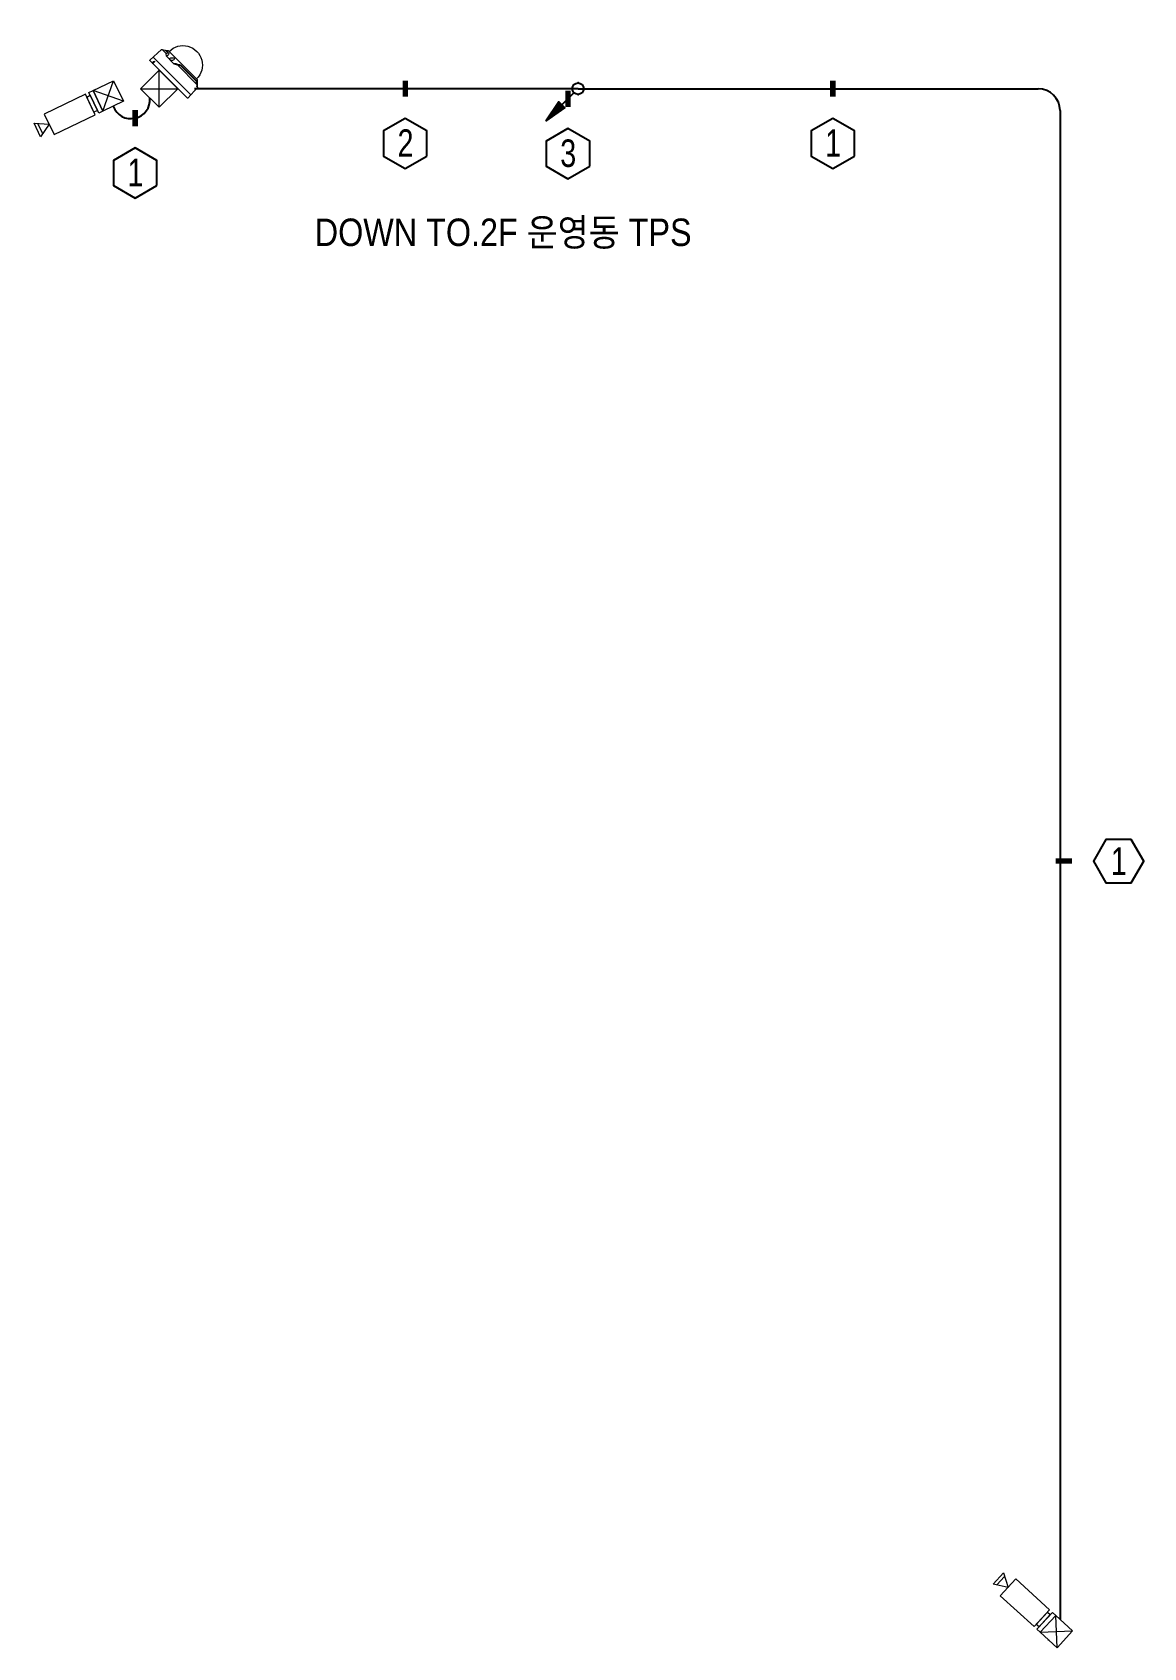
# Model space of a CAD drawing. Header units: millimetres. Extents: x 89860 to 502050, y -351975 to 882300.
# Drawn here: x 145167 to 160346, y 79685 to 101750 of the extents above; entities that cross this region are included whole.
import ezdxf
from ezdxf.enums import TextEntityAlignment as Align

# ---------------------------------------------------------------- set-up
doc = ezdxf.new("R2010")
doc.units = ezdxf.units.MM
doc.header["$LTSCALE"] = 150
doc.layers.get('0').update_dxf_attribs({"lineweight": 0})
doc.layers.add('-----16 CCTV', color=3, linetype='Continuous', lineweight=0)
for name, color, linetype in [('-----17 CCTV Cable', 4, 'Continuous'), ('-----20 General Symbol', 3, 'Continuous'), ('-----29 Indicator', 1, 'Continuous'), ('-----30 Text', 2, 'Continuous')]:
    doc.layers.add(name, color=color, linetype=linetype)
doc.styles.add('ELEC', font='')
doc.styles.get('ELEC').set_extended_font_data('Dotum')

# ---------------------------------------------------------------- blocks, each defined once
blk = doc.blocks.new('Bullet Camera')
at = {"layer": '-----16 CCTV'}
blk.add_line((78, 1030), (-78, 1030), dxfattribs=at)
at = {"layer": '-----16 CCTV', "linetype": 'Continuous'}
for p, q in [((156, 156), (-156, -156)), ((156, -156), (-156, 156))]:
    blk.add_line(p, q, dxfattribs=at)
at = {"layer": '-----16 CCTV'}
for points in [[(156, 895), (156, 271), (-156, 271), (-156, 895)], [(0, 895), (104, 1075), (-104, 1075)], [(114, 218), (114, 271), (-114, 271), (-114, 218)], [(156, 156), (156, 218), (-156, 218), (-156, 156)], [(156, -156), (156, 156), (-156, 156), (-156, -156)]]:
    blk.add_lwpolyline(points, close=True, dxfattribs=at)
blk = doc.blocks.new('cctv')
at = {"color": 3}
for p, q in [((571.4, 115.7), (569.7, 148.2)), ((570.2, 148.7), (678.9, 148.7)), ((570.2, 139.2), (679, 139.2)), ((576.7, 148.7), (577.1, 148.2)), ((577.1, 148.2), (577.1, 145)), ((578.8, 148.2), (578.8, 144.7)), ((579.4, 148.7), (578.9, 148.3)), ((677.9, 119), (679.4, 148.2)), ((571.9, 114.9), (577.5, 111.3)), ((572.4, 115), (583.7, 115)), ((577.5, 111.2), (584.3, 111.2)), ((577.6, 111.2), (579.4, 110.4)), ((579.4, 110.4), (586.2, 110.4)), ((579.5, 110.4), (582, 107.9)), ((582.3, 107.7), (666.6, 107.7)), ((588.2, 118.5), (583.7, 115)), ((583.7, 115), (584.8, 112.9)), ((588.2, 118.5), (588.5, 114)), ((588.2, 118.5), (609.4, 118.5)), ((609.4, 118.5), (616.4, 115)), ((616.4, 115), (673.6, 115)), ((623.7, 111.2), (664.8, 111.2)), ((625.2, 110.4), (662.4, 110.4)), ((677.8, 118.6), (667, 107.9)), ((673.5, 114.3), (667, 107.9)), ((673.6, 115), (667.9, 112)), ((676.2, 118.6), (673.5, 114.4)), ((677.8, 118.6), (674.7, 115.6)), ((676.2, 118.6), (677.4, 118.6))]:
    blk.add_line(p, q, dxfattribs=at)
for centre, radius, start, end in [((570.2, 148.2), 0.5, 90, 183), ((577, 148.2), 0.1, 0, 40.5754), ((577.6, 145), 0.5, 180, 194.5623), ((582.2, 146.2), 5.21, 194.5623, 215.7363), ((578, 143.2), 0.1, 215.7363, 323.5177), ((574.7, 145.6), 4.23, 323.5177, 345.9243), ((578.9, 148.2), 0.1, 131.7099, 180), ((578.3, 144.7), 0.5, 345.9243, 0), ((678.9, 148.2), 0.5, 357, 90), ((572.4, 116), 1, 183, 270), ((572.4, 115.7), 1, 183, 237), ((577.7, 111.7), 0.5, 237, 248.5427), ((582.3, 108.2), 0.5, 225, 270), ((584.3, 111.7), 0.5, 270, 327.7156), ((583.5, 112.2), 1.45, 327.7156, 27.5572), ((624.6, 107.4), 39.7, 179.6035, 0.3965), ((585.5, 113.2), 2.92, 283.5383, 356.279), ((582.3, 114), 6.28, 351.1902, 0.1122), ((592.8, 96.2), 27.8, 42.4258, 53.3471), ((625.2, 128.1), 17.7, 227.7987, 269.9475), ((625.5, 123.9), 12.8, 224.1501, 261.8499), ((662.4, 120.4), 10, 270, 300.5966), ((664.8, 118.2), 7, 270, 297), ((666.6, 108.2), 0.5, 270, 315), ((673.1, 114.7), 0.5, 315, 327.1435), ((673.6, 115.5), 0.5, 269.9781, 327.1435), ((677.4, 119.1), 0.5, 270.0314, 357), ((677.4, 119), 0.5, 315, 357)]:
    blk.add_arc(centre, radius, start, end, dxfattribs=at)
blk.add_ellipse((600.2, 114.5), major_axis=(-3.19, 3.62), ratio=0.586672, start_param=5.886521, end_param=12.007448, dxfattribs=at)
blk = doc.blocks.new('DomeCamera(운영동)')
at = {"layer": '-----16 CCTV', "linetype": 'Continuous'}
for p, q in [((-180, 180), (180, -180)), ((180, 180), (-180, -180)), ((-180, 180), (180, -180)), ((180, 180), (-180, -180))]:
    blk.add_line(p, q, dxfattribs=at)
blk.add_lwpolyline([(180, 180), (-180, 180), (-180, -180), (180, -180)], close=True, dxfattribs=at)
blk.add_lwpolyline([(180, 180), (-180, 180), (-180, -180), (180, -180)], close=True, dxfattribs=at)
at = {"layer": '-----16 CCTV', "xscale": 6.692737491887292, "yscale": 6.692737491887292, "zscale": 6.692737491887292}
blk.add_blockref('cctv', (-4180, -1175), dxfattribs=at)
blk = doc.blocks.new('O01')
blk.add_hatch(color=256).paths.add_polyline_path([(-149, -218), (-218, -149), (-368, -368)])
blk.add_line((-46, -46), (-184, -184))
blk.add_lwpolyline([(-368, -368), (-149, -218), (-218, -149), (-368, -368)])
blk.add_circle((0, 0), 65)
for p in [(-65, 0), (-65, 0), (0, 65), (0, 65), (65, 0), (65, 0), (0, -65), (0, -65)]:
    blk.add_point(p)

msp = doc.modelspace()

# ---------------------------------------------------------------- linework, layer by layer
at = {"layer": '-----17 CCTV Cable'}
for p, q in [((152620, 100980), (147380, 100980)), ((152620, 100980), (158904, 100980)), ((159204, 100680), (159204, 91955)), ((159204, 91955), (159204, 80071)), ((159048, 79790), (159048, 79782))]:
    msp.add_line(p, q, dxfattribs=at)
for centre, radius, start, end in [((146514, 100831), 260, 200.6228, 4.6883), ((158904, 100680), 300, 0, 90)]:
    msp.add_arc(centre, radius, start, end, dxfattribs=at)
at = {"layer": '-----29 Indicator'}
for points in [[(150260, 101091, 74.1, 74.1, 0), (150260, 100869, 0, 0, 0), (150260, 100575, 0, 0, 0)], [(156100, 101091, 74.1, 74.1, 0), (156100, 100869, 0, 0, 0), (156100, 100575, 0, 0, 0)], [(152482, 100953, 74.1, 74.1, 0), (152482, 100731, 0, 0, 0), (152482, 100437, 0, 0, 0)], [(146571, 100689, 74.1, 74.1, 0), (146571, 100467, 0, 0, 0), (146571, 100172, 0, 0, 0)], [(159142, 90429, 74.1, 74.1, 0), (159365, 90429, 0, 0, 0), (159659, 90429, 0, 0, 0)]]:
    msp.add_lwpolyline(points, format="xyseb", dxfattribs=at)
for points in [[(150557, 100059), (150557, 100403), (150260, 100575), (149963, 100403), (149963, 100059), (150260, 99888), (150557, 100059)], [(152780, 99922), (152780, 100265), (152482, 100437), (152185, 100265), (152185, 99922), (152482, 99750), (152780, 99922)], [(156397, 100059), (156397, 100403), (156100, 100575), (155803, 100403), (155803, 100059), (156100, 99888), (156397, 100059)], [(146869, 99657), (146869, 100001), (146571, 100172), (146274, 100001), (146274, 99657), (146571, 99485), (146869, 99657)], [(160174, 90726), (159831, 90726), (159659, 90429), (159831, 90131), (160174, 90131), (160346, 90429), (160174, 90726)]]:
    msp.add_lwpolyline(points, close=True, dxfattribs=at)

# ---------------------------------------------------------------- block references
at = {"layer": '-----16 CCTV', "color": 3, "xscale": -1}
for name, p, rotation in [('DomeCamera(운영동)', (146901, 100980), 134.9999999999999), ('Bullet Camera', (146204, 100881), 115.6703540396408), ('Bullet Camera', (159154, 79905), 47.59831142976845)]:
    msp.add_blockref(name, p, dxfattribs=dict(at, rotation=rotation))
at = {"layer": '-----20 General Symbol', "xscale": 1.199999999953434, "yscale": 1.199999999953434, "zscale": 1.199999999953434}
msp.add_blockref('O01', (152620, 100980), dxfattribs=at)

# ---------------------------------------------------------------- texts
at = {"layer": '-----30 Text', "transparency": 33554687, "style": 'ELEC', "width": 0.8}
for s, p in [('2', (150264, 100237)), ('1', (156104, 100237)), ('3', (152486, 100099)), ('1', (146575, 99835)), ('1', (160006, 90429))]:
    msp.add_text(s, height=375, dxfattribs=at).set_placement(p, align=Align.MIDDLE_CENTER)
at = {"layer": '-----30 Text', "style": 'ELEC', "width": 0.9}
msp.add_text('DOWN TO.2F 운영동 TPS', height=375, dxfattribs=at).set_placement((151598, 99023), align=Align.MIDDLE)

doc.saveas('drawing.dxf')
